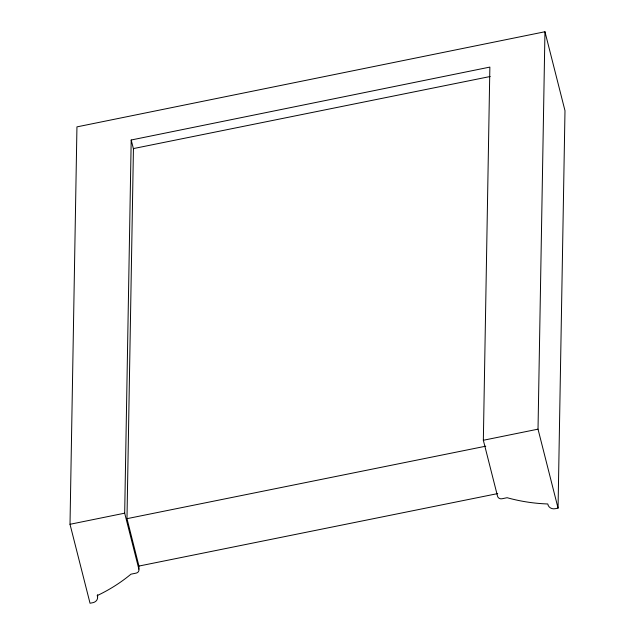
<?xml version="1.0" encoding="UTF-8"?>
<svg xmlns="http://www.w3.org/2000/svg" width="635" height="635" viewBox="0 0 635 635"><rect width="100%" height="100%" fill="white"/><g stroke="black" fill="none" stroke-linecap="round" stroke-linejoin="round"><path stroke-width="0.95" d="M97.29 595.551L97.631 597.043A6.009 5.421 1 0 1 92.972 602.655L90.043 603.25L70.009 524.288L76.946 126.881L544.957 31.75L564.991 110.712L558.054 508.119L555.117 508.714A6.009 5.421 1 0 1 548.211 505.452L547.799 503.976A158.663 143.089 1 0 1 507.119 497.713L501.975 498.761A3.699 3.334 1 0 1 497.546 496.237L483.346 440.269L489.863 67.096L131.199 140.002L124.682 513.175L138.882 569.143A3.699 3.334 1 0 1 136.104 573.127L130.961 574.175A158.663 143.089 1 0 1 97.29 595.551L97.584 596.694L97.615 594.709M138.882 569.143L138.938 566.063L126.984 518.668L133.445 148.574L490.204 76.502M558.054 508.119L538.02 429.157L544.957 31.75M70.009 524.288L124.682 513.175M483.346 440.269L538.02 429.157M126.984 518.668L485.783 446.183M138.938 566.063L497.737 493.578M131.199 140.002L133.604 149.487"/></g></svg>
